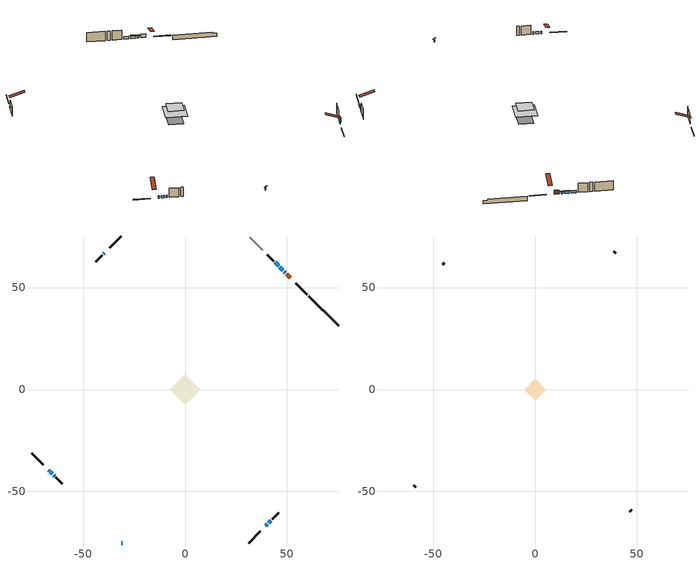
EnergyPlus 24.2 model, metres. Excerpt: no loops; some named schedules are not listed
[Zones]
conditioned space
 floor adiabatic (AdiabaticFloorConstruction): -7.46,0 0,7.46 7.46,0 0,-7.46 z3.5
 floor foundation (Slab1 construction): -5.1,0 0,5.1 5.1,0 0,-5.1 z-1.3
 wall outside (RimJoist1 construction): 31.17,-75.25 36.84,-69.58 / -75.25,-31.17 -69.58,-36.84 / -31.17,75.25 -36.84,69.58 / 59.94,46.48 54.26,52.16 z1.06:1.36
 wall outside (AdiabaticWallConstruction 1): 51.6,54.82 49.86,56.56 z1.06:3.09
 wall outside (AdiabaticWallConstruction): 49.21,57.21 48.67,57.75 z1.06:2.13; -39.51,66.91 -39.93,66.49 / -66.91,-39.51 -66.65,-39.77 / 39.51,-66.91 40.37,-66.05 / -66,-40.42 -65.01,-41.41 / -64.35,-42.07 -63.95,-42.47 / 45.84,60.58 44.13,62.29 z1.06:2.28; 48.01,58.41 46.5,59.92 z1.06:2.36; 41.03,-65.39 42.11,-64.31 z1.06:2.2; -31.17,-75.25 -30.63,-75.25 z1.06:2.08
 wall outside (Wall1 construction): 42.77,-63.65 45.91,-60.51 / -63.29,-43.13 -60.15,-46.27 / -40.59,65.83 -43.73,62.69 / 43.47,62.95 40.32,66.1 z1.06:5.94
 wall foundation (FoundationWall1 construction): 60.59,45.83,-1.3 60.59,45.83,1.06 73.78,32.64,1.06 73.78,32.64,0.5 75.25,31.17,0.5 75.25,31.17,-1.3
 wall adiabatic (Wall4 construction): 38.07,68.35 31.83,74.59 z1.06:5.94
 window (WindowConstruction): 49.21,57.21 48.67,57.75 z1.06:2.13
 window (WindowConstruction 8): -39.51,66.91 -39.93,66.49 z1.06:2.28
 window (WindowConstruction 9): -66.91,-39.51 -66.65,-39.77 z1.06:2.28
 window (WindowConstruction 1): 48.01,58.41 46.5,59.92 z1.06:2.36
 window (WindowConstruction 2): 39.51,-66.91 40.37,-66.05 z1.06:2.28
 window (WindowConstruction 3): 41.03,-65.39 42.11,-64.31 z1.06:2.2
 window (WindowConstruction 6): -66,-40.42 -65.01,-41.41 z1.06:2.28
 window (WindowConstruction 7): -31.17,-75.25 -30.64,-75.25 z1.06:2.07
 window (WindowConstruction 4): -64.35,-42.07 -63.95,-42.47 z1.06:2.28
 window (WindowConstruction 5): 45.84,60.58 44.13,62.29 z1.06:2.28
 door (Door): 51.6,54.82 49.86,56.56 z1.06:3.09
 ceiling adiabatic (AdiabaticFloorConstruction): 0,-7.46 7.46,0 0,7.46 -7.46,0 z3.5
attic - vented
 floor to conditioned space (Floor1 construction Reversed): -5.27,0 0,5.27 5.27,0 0,-5.27 z5.94
 wall outside (Wall3 construction): 46.57,-59.85 47.51,-58.91 / -59.49,-46.93 -58.55,-47.88 / -44.39,62.03 -45.33,61.09 / 39.67,66.75 38.72,67.7 z1.06:5.94
 roof outside (Roof1 construction): 38.85,-67.57,5.94 33.72,-62.43,8.36 32.37,-63.78,8.36 37.5,-68.92,5.94; -67.57,-38.85,5.94 -62.43,-33.72,8.36 -63.78,-32.37,8.36 -68.92,-37.5,5.94; -38.85,67.57,5.94 -33.72,62.43,8.36 -32.37,63.78,8.36 -37.5,68.92,5.94; 52.25,54.17,5.94 47.12,49.03,8.36 48.47,47.68,8.36 53.61,52.81,5.94
shading: 48.5,57.92 49.37,57.05 49.76,57.45 48.9,58.31 z2.36; 46.34,60.08 48.17,58.25 48.5,58.57 46.66,60.41 z2.58; 40.59,-65.84 39.3,-67.12 39.63,-67.44 40.91,-66.16 z2.58; 42.32,-64.1 40.82,-65.6 41.15,-65.93 42.65,-64.43 z2.5; -29.88,-75.25 -31.93,-75.25 -31.93,-75.55 -29.88,-75.55 z2.83
[Building]
Building 1: Terrain=Suburbs
[Site:Location]
Montreal Mirabel Intl AP_QC: Latitude {deg}=45.68; Longitude {deg}=-74.03; Time Zone {hr}=-5; Elevation {m}=82; Keep Site Location Information=Yes
[Site:GroundTemperature:Shallow]
0.642858, -1.75623, -1.94836, -0.80987, 3.76054, 8.30966, 12.2535, 14.7518, 14.9641, 12.9321, 9.08883, 4.67926
[Site:WaterMainsTemperature]
Calculation Method=Schedule; Temperature Schedule=mains temperature schedule
[Material] Roughness=Rough; Thermal Absorptance=0.9
Name | Thickness {m} | Conductivity {W/m-K} | Density {kg/m3} | Specific Heat {J/kg-K} | Solar Absorptance | Visible Absorptance
asphalt or fiberglass shingles | 0.00635 | 0.162714 | 1121.4 | 1465.45 | 0.4 | 0.4
ceiling loosefill ins | 0.169333 | 0.0480833 | 16.02 | 1046.75 | 0.7 | 0.7
ceiling stud and cavity | 0.1397 | 0.333346 | 65.682 | 1177.47 | 0.7 | 0.7
concrete 4.0 in. | 0.1016 | 1.803125 | 2242.8 | 837.4 | 0.7 | 0.7
concrete 8.0 in. | 0.2032 | 1.803125 | 2242.8 | 837.4 | 0.7 | 0.7
door material | 0.04445 | 0.053851 | 512.64 | 1214.23 | 0.7 | 0.7
exterior vertical ins | 0.0369022 | 0.029427 | 32.04 | 1214.23 | 0.7 | 0.7
floor covering | 0.0127 | 0.0433444 | 54.468 | 1339.84 | 0.6 | 0.6
floor rigid ins; wall rigid ins 2 | 0.512978 | 0.029427 | 32.04 | 1214.23 | 0.7 | 0.7
floor stud and cavity | 0.1397 | 1.75129 | 37.0049 | 1207.88 | 0.7 | 0.7
furniture material conditioned space 1 | 0.1524 | 0.115458 | 640.8 | 1214.23 | 0.6 | 0.6
gypsum board | 0.0127 | 0.160291 | 801 | 837.4 | 0.6 | 0.6
gypsum board 1 | 0.0127 | 0.160291 | 801 | 837.4 | 0.7 | 0.7
osb sheathing 0.5 in. | 0.0127 | 0.115458 | 512.64 | 1214.23 | 0.7 | 0.7
osb sheathing 0.75 in. | 0.01905 | 0.115458 | 512.64 | 1214.23 | 0.7 | 0.7
osb sheathing 2.0 in. | 0.0508 | 0.115458 | 512.64 | 1214.23 | 0.7 | 0.7
rim joist rigid ins; wall rigid ins | 0.051816 | 0.029427 | 32.04 | 1214.23 | 0.7 | 0.7
rim joist stud and cavity | 0.0508 | 0.258559 | 125.044 | 1163.47 | 0.6 | 0.6
wall rigid ins 1 | 0.051816 | 0.029427 | 32.04 | 1214.23 | 0.4 | 0.4
wall stud and cavity | 0.1397 | 0.127146 | 139.0536 | 1170.24 | 0.7 | 0.7
wall stud and cavity 1 | 0.0889 | 6.1454 | 50.32683 | 1063.81 | 0.6 | 0.6
wall stud and cavity 2 | 0.1397 | 0.110724 | 139.0536 | 1170.24 | 0.7 | 0.7
wall stud and cavity 3 | 0.0889 | 0.380278 | 52.3479 | 1209.89 | 0.7 | 0.7
wall stud and cavity 4 | 0.0889 | 0.391764 | 83.0341 | 1211.67 | 0.7 | 0.7
wood siding | 0.0254 | 0.102417 | 544.68 | 1172.36 | 0.4 | 0.4
wood siding 1 | 0.00254 | 0.102417 | 544.68 | 1172.36 | 0.4 | 0.4
wood siding 2; wood siding 3; wood siding 4 | 0.0254 | 0.102417 | 544.68 | 1172.36 | 0.7 | 0.7
[WindowMaterial:SimpleGlazingSystem]
Name | U-Factor {W/m2-K} | Solar Heat Gain Coefficient
WindowMaterial | 2.77314 | 0.51
WindowMaterial 1 | 2.7913 | 0.62
WindowMaterial 2 | 2.78449 | 0.56
WindowMaterial 3 | 2.78619 | 0.58
WindowMaterial 4 | 2.76973 | 0.49
WindowMaterial 5 | 2.79244 | 0.62
WindowMaterial 6 | 2.76462 | 0.62
WindowMaterial 7 | 2.7561 | 0.6
WindowMaterial 8 | 2.765186 | 0.47
WindowMaterial 9 | 2.75497 | 0.43
[Construction]
AdiabaticFloorConstruction: floor stud and cavity, floor rigid ins, osb sheathing 0.75 in., floor covering
AdiabaticWallConstruction: wood siding 3, wall rigid ins 2, wall stud and cavity 3, gypsum board
AdiabaticWallConstruction 1: wood siding 4, wall rigid ins 2, wall stud and cavity 3, gypsum board
Door: door material
Floor1 construction Reversed: gypsum board, ceiling stud and cavity, ceiling loosefill ins
FoundationWall1 construction: concrete 8.0 in., gypsum board 1
furniture construction conditioned space 1: furniture material conditioned space 1
PartitionWallConstruction: gypsum board, wall stud and cavity 4, gypsum board
RimJoist1 construction: wood siding 2, rim joist rigid ins, osb sheathing 2.0 in., rim joist stud and cavity
Roof1 construction: asphalt or fiberglass shingles
Slab1 construction: concrete 4.0 in.
Wall1 construction: wood siding, wall rigid ins, osb sheathing 0.5 in., wall stud and cavity, gypsum board
Wall3 construction: wood siding 1, wall stud and cavity 1
Wall4 construction: wall rigid ins 1, osb sheathing 0.5 in., wall stud and cavity 2, gypsum board
WindowConstruction: WindowMaterial
WindowConstruction 1: WindowMaterial 1
WindowConstruction 2: WindowMaterial 2
WindowConstruction 3: WindowMaterial 3
WindowConstruction 4: WindowMaterial 4
WindowConstruction 5: WindowMaterial 5
WindowConstruction 6: WindowMaterial 6
WindowConstruction 7: WindowMaterial 7
WindowConstruction 8: WindowMaterial 8
WindowConstruction 9: WindowMaterial 9
[Zone] Multiplier=1; Part of Total Floor Area=Yes
Name | Volume {m3}
attic - vented | 21.8564
conditioned space | 418.9
[Space]
Name | Zone | Volume {m3}
attic - vented 1 | attic - vented | 21.8564
conditioned space 1 | conditioned space | 418.9
[ZoneInfiltration:EffectiveLeakageArea]
infil attic - vented 1: Zone or Space=attic - vented 1; Schedule=Always On Discrete; Effective Air Leakage Area {cm2}=2566.62; Stack Coefficient=0.000507484; Wind Coefficient=1.52206e-05
[ZoneMixing]
whole house fan mix: Zone or Space=attic - vented; Schedule=Always On Continuous; Design Flow Rate Calculation Method=Flow/Zone; Design Flow Rate {m3/s}=0; Source Zone or Space=conditioned space
[SurfaceProperty:ExposedFoundationPerimeter]
Slab1: Exposed Perimeter Calculation Method=TotalExposedPerimeter; Total Exposed Perimeter {m}=20.726
[InternalMass] Zone or ZoneList=conditioned space; Space or SpaceList=conditioned space 1
Name | Construction | Surface Area {m2}
furniture mass conditioned space 1 | furniture construction conditioned space 1 | 65.2921
partition wall mass | PartitionWallConstruction | 163.23
[Lights]
interior lighting: Zone or ZoneList or Space or SpaceList=conditioned space 1; Schedule=interior lighting schedule; Design Level Calculation Method=LightingLevel; Lighting Level {W}=343.2; Return Air Fraction=0; Fraction Radiant=0.6; Fraction Visible=0.2; Fraction Replaceable=1
[People]
occupants: Zone or ZoneList or Space or SpaceList=conditioned space 1; Number of People Schedule=occupants schedule; Number of People Calculation Method=People; Number of People=3; Fraction Radiant=0.314171; Sensible Heat Fraction=0.56303; Activity Level Schedule=occupants activity schedule; Carbon Dioxide Generation Rate {m3/s-W}=0; Enable ASHRAE 55 Comfort Warnings=No; Mean Radiant Temperature Calculation Type=EnclosureAveraged
[ElectricEquipment] Zone or ZoneList or Space or SpaceList=conditioned space 1; Design Level Calculation Method=EquipmentLevel
Name | Schedule | Design Level {W} | Fraction Latent | Fraction Radiant | Fraction Lost
clothes dryer | clothes dryer schedule | 140.772 | 0.015 | 0.081 | 0.85
clothes washer | clothes washer schedule | 32.1985 | 0.03 | 0.162 | 0.7
cooking range | cooking range schedule | 208.969 | 0.08 | 0.432 | 0.2
dishwasher | dishwasher schedule | 66.8632 | 0.3 | 0.18 | 0.4
fridge | fridge schedule | 72.9452 | 0 | 0.6 | 0
mech vent bath fan 0 | mech vent bath fan 0 schedule | 50.2 | 0 | 0 | 1
mech vent bath fan 1 | mech vent bath fan 1 schedule | 50.2 | 0 | 0 | 1
mech vent house fan | mech vent house fan schedule | 0 | 0 | 0 | 1
mech vent house fan cfis | mech vent house fan cfis schedule | 0 | 0 | 0 | 0
mech vent range fan 0 | mech vent range fan 0 schedule | 57 | 0 | 0 | 1
misc plug loads | misc plug loads schedule | 494.7 | 0.045 | 0.513 | 0.1
whole house fan | Always On Discrete | 0 | 0 | 0 | 1
[OtherEquipment] Zone or ZoneList or Space or SpaceList=conditioned space 1; Design Level Calculation Method=EquipmentLevel
Name | Fuel Type | Schedule | Design Level {W} | Fraction Latent | Fraction Radiant | Fraction Lost
clothes dryer 1 | Electricity | clothes dryer schedule | 0 | 0.015 | 0.081 | 0.85
cooking range 1 | Electricity | cooking range schedule | 0 | 0.08 | 0.432 | 0.2
general water use latent | None | general water use schedule | 59.3978 | 1 | 0 | 0
general water use sensible | None | general water use schedule | -58.539 | 0 | 0.6 | 0
mech vent house fan latent load | None | Always On Discrete | 0 | 1 | 0 | 0
mech vent house fan sensible load | None | Always On Discrete | 0 | 0 | 0 | 0
water heater energy adjustment1 | Electricity | Always On Discrete | 0.01 | 0 | 0 | 1
[ZoneInfiltration:DesignFlowRate] Zone or ZoneList or Space or SpaceList=conditioned space 1; Schedule=Always On Discrete; Design Flow Rate Calculation Method=Flow/Zone; Design Flow Rate {m3/s}=0
infil flow; natural vent flow; whole house fan flow
[ZoneControl:Thermostat]
conditioned space Thermostat: Zone or ZoneList=conditioned space; Control Type Schedule=conditioned space Thermostat Schedule; Control 1=conditioned space temperature setpoint; Temperature Difference Between Cutout And Setpoint {deltaC}=0
[ZoneHVAC:Baseboard:Convective:Electric]
electric baseboard: Availability Schedule=Always On Discrete; Heating Design Capacity {W}=8727.07; Efficiency=1
[Zone equipment]
conditioned space: electric baseboard
[Foundation:Kiva]
Foundation Kiva 1: Initial Indoor Air Temperature {C}=18; Wall Height Above Grade {m}=1.06; Wall Depth Below Slab {m}=0.2032; Custom Block Material Name 1=exterior vertical ins; Custom Block Depth 1 {m}=2.36001; Custom Block X Position 1 {m}=0.2159; Custom Block Z Position 1 {m}=0
[Foundation:Kiva:Settings]
Soil Conductivity {W/m-K}=0.849921; Soil Density {kg/m3}=1842.3; Soil Specific Heat {J/kg-K}=418.7; Ground Solar Absorptivity=0.9; Ground Thermal Absorptivity=0.9; Ground Surface Roughness {m}=0.03; Far-Field Width {m}=40; Deep-Ground Boundary Condition=ZeroFlux; Deep-Ground Depth {m}=40; Minimum Cell Dimension {m}=0.2; Maximum Cell Growth Coefficient=3; Simulation Timestep=Timestep
[Exterior:Lights]
exterior lighting: Schedule=exterior lighting schedule; Design Level {W}=75.6
[EnergyManagementSystem:GlobalVariable]
infil_program_Qfan
infil_program_Qinf
natural_vent_program_Qnv
natural_vent_program_Qwhf
[EnergyManagementSystem:Sensor]
Name | Output:Variable or Output:Meter Index Key | Output:Variable or Output:Meter
airflow_gain | infil flow | Infiltration Sensible Heat Gain Energy
airflow_gain_1 | natural vent flow | Infiltration Sensible Heat Gain Energy
airflow_gain_2 | whole house fan flow | Infiltration Sensible Heat Gain Energy
airflow_loss | infil flow | Infiltration Sensible Heat Loss Energy
airflow_loss_1 | natural vent flow | Infiltration Sensible Heat Loss Energy
airflow_loss_2 | whole house fan flow | Infiltration Sensible Heat Loss Energy
clg_load_cond |  | Cooling:EnergyTransfer:Zone:CONDITIONED SPACE
clg_sp_s; clg_sp_s_1 | cooling setpoint | Schedule Value
clothes_dryer_exhaust_0_sch_s | clothes dryer exhaust 0 schedule | Schedule Value
conditioned_space_clg_unmet_s | conditioned space | Zone Cooling Setpoint Not Met Time
conditioned_space_htg_unmet_s | conditioned space | Zone Heating Setpoint Not Met Time
cool_season | cooling season schedule | Schedule Value
fridge_tin_s | conditioned space | Zone Mean Air Temperature
htg_load_cond |  | Heating:EnergyTransfer:Zone:CONDITIONED SPACE
htg_sp_s; htg_sp_s_1 | heating setpoint | Schedule Value
ig_ee_conv | clothes dryer | Electric Equipment Convective Heating Energy
ig_ee_conv_2 | cooking range | Electric Equipment Convective Heating Energy
ig_ee_conv_4 | fridge | Electric Equipment Convective Heating Energy
ig_ee_conv_5 | misc plug loads | Electric Equipment Convective Heating Energy
ig_ee_conv_6 | whole house fan | Electric Equipment Convective Heating Energy
ig_ee_rad | clothes dryer | Electric Equipment Radiant Heating Energy
ig_ee_rad_2 | cooking range | Electric Equipment Radiant Heating Energy
ig_ee_rad_4 | fridge | Electric Equipment Radiant Heating Energy
ig_ee_rad_5 | misc plug loads | Electric Equipment Radiant Heating Energy
ig_ee_rad_6 | whole house fan | Electric Equipment Radiant Heating Energy
ig_lgt_conv | interior lighting | Lights Convective Heating Energy
ig_lgt_rad | interior lighting | Lights Radiant Heating Energy
ig_lgt_vis | interior lighting | Lights Visible Radiation Heating Energy
ig_oe_conv | clothes dryer 1 | Other Equipment Convective Heating Energy
ig_oe_conv_1 | cooking range 1 | Other Equipment Convective Heating Energy
ig_oe_conv_2 | general water use latent | Other Equipment Convective Heating Energy
ig_oe_conv_3 | general water use sensible | Other Equipment Convective Heating Energy
ig_oe_conv_4 | water heater energy adjustment1 | Other Equipment Convective Heating Energy
ig_oe_rad | clothes dryer 1 | Other Equipment Radiant Heating Energy
ig_oe_rad_1 | cooking range 1 | Other Equipment Radiant Heating Energy
ig_oe_rad_2 | general water use latent | Other Equipment Radiant Heating Energy
ig_oe_rad_3 | general water use sensible | Other Equipment Radiant Heating Energy
ig_oe_rad_4 | water heater energy adjustment1 | Other Equipment Radiant Heating Energy
ig_ppl_conv | occupants | People Convective Heating Energy
ig_ppl_rad | occupants | People Radiant Heating Energy
im_conv | furniture mass conditioned space 1 | Surface Inside Face Convection Heat Gain Energy
im_conv_1 | partition wall mass | Surface Inside Face Convection Heat Gain Energy
im_ig | furniture mass conditioned space 1 | Surface Inside Face Internal Gains Radiation Heat Gain Energy
im_ig_1 | partition wall mass | Surface Inside Face Internal Gains Radiation Heat Gain Energy
im_lgt | furniture mass conditioned space 1 | Surface Inside Face Lights Radiation Heat Gain Energy
im_lgt_1 | partition wall mass | Surface Inside Face Lights Radiation Heat Gain Energy
im_sol | furniture mass conditioned space 1 | Surface Inside Face Solar Radiation Heat Gain Energy
im_sol_1 | partition wall mass | Surface Inside Face Solar Radiation Heat Gain Energy
im_surf | furniture mass conditioned space 1 | Surface Inside Face Net Surface Thermal Radiation Heat Gain Energy
im_surf_1 | partition wall mass | Surface Inside Face Net Surface Thermal Radiation Heat Gain Energy
mech_vent_bath_fan_0_sch_s | mech vent bath fan 0 schedule | Schedule Value
mech_vent_bath_fan_1_sch_s | mech vent bath fan 1 schedule | Schedule Value
mech_vent_range_fan_0_sch_s | mech vent range fan 0 schedule | Schedule Value
mv_conv | mech vent bath fan 0 | Electric Equipment Convective Heating Energy
mv_conv_1 | mech vent bath fan 1 | Electric Equipment Convective Heating Energy
mv_conv_2 | mech vent house fan | Electric Equipment Convective Heating Energy
mv_conv_3 | mech vent house fan cfis | Electric Equipment Convective Heating Energy
mv_conv_4 | mech vent range fan 0 | Electric Equipment Convective Heating Energy
mv_conv_5 | mech vent house fan latent load | Other Equipment Convective Heating Energy
mv_conv_6 | mech vent house fan sensible load | Other Equipment Convective Heating Energy
mv_rad | mech vent bath fan 0 | Electric Equipment Radiant Heating Energy
mv_rad_1 | mech vent bath fan 1 | Electric Equipment Radiant Heating Energy
mv_rad_2 | mech vent house fan | Electric Equipment Radiant Heating Energy
mv_rad_3 | mech vent house fan cfis | Electric Equipment Radiant Heating Energy
mv_rad_4 | mech vent range fan 0 | Electric Equipment Radiant Heating Energy
mv_rad_5 | mech vent house fan latent load | Other Equipment Radiant Heating Energy
mv_rad_6 | mech vent house fan sensible load | Other Equipment Radiant Heating Energy
natural_vent_s | natural vent schedule | Schedule Value
out_pb_s |  | Site Outdoor Air Barometric Pressure
out_wt_s |  | Site Outdoor Air Humidity Ratio
site_vw_s |  | Site Wind Speed
ss_back_out | Window1 | Surface Window Shortwave from Zone Back Out Window Heat Transfer Rate
ss_back_out_1 | Window10 | Surface Window Shortwave from Zone Back Out Window Heat Transfer Rate
ss_back_out_2 | Window11 | Surface Window Shortwave from Zone Back Out Window Heat Transfer Rate
ss_back_out_3 | Window2 | Surface Window Shortwave from Zone Back Out Window Heat Transfer Rate
ss_back_out_4 | Window3 | Surface Window Shortwave from Zone Back Out Window Heat Transfer Rate
ss_back_out_5 | Window4 | Surface Window Shortwave from Zone Back Out Window Heat Transfer Rate
ss_back_out_6 | Window5 | Surface Window Shortwave from Zone Back Out Window Heat Transfer Rate
ss_back_out_7 | Window7 | Surface Window Shortwave from Zone Back Out Window Heat Transfer Rate
ss_back_out_8 | Window8 | Surface Window Shortwave from Zone Back Out Window Heat Transfer Rate
ss_back_out_9 | Window9 | Surface Window Shortwave from Zone Back Out Window Heat Transfer Rate
ss_conv | Door1 | Surface Inside Face Convection Heat Gain Energy
ss_conv_1 | Window1 | Surface Inside Face Convection Heat Gain Energy
ss_conv_10 | Window9 | Surface Inside Face Convection Heat Gain Energy
ss_conv_2 | Window10 | Surface Inside Face Convection Heat Gain Energy
ss_conv_3 | Window11 | Surface Inside Face Convection Heat Gain Energy
ss_conv_4 | Window2 | Surface Inside Face Convection Heat Gain Energy
ss_conv_5 | Window3 | Surface Inside Face Convection Heat Gain Energy
ss_conv_6 | Window4 | Surface Inside Face Convection Heat Gain Energy
ss_conv_7 | Window5 | Surface Inside Face Convection Heat Gain Energy
ss_conv_8 | Window7 | Surface Inside Face Convection Heat Gain Energy
ss_conv_9 | Window8 | Surface Inside Face Convection Heat Gain Energy
ss_ig | Door1 | Surface Inside Face Internal Gains Radiation Heat Gain Energy
ss_ig_1 | Window1 | Surface Inside Face Internal Gains Radiation Heat Gain Energy
ss_ig_10 | Window9 | Surface Inside Face Internal Gains Radiation Heat Gain Energy
ss_ig_2 | Window10 | Surface Inside Face Internal Gains Radiation Heat Gain Energy
ss_ig_3 | Window11 | Surface Inside Face Internal Gains Radiation Heat Gain Energy
ss_ig_4 | Window2 | Surface Inside Face Internal Gains Radiation Heat Gain Energy
ss_ig_5 | Window3 | Surface Inside Face Internal Gains Radiation Heat Gain Energy
ss_ig_6 | Window4 | Surface Inside Face Internal Gains Radiation Heat Gain Energy
ss_ig_7 | Window5 | Surface Inside Face Internal Gains Radiation Heat Gain Energy
ss_ig_8 | Window7 | Surface Inside Face Internal Gains Radiation Heat Gain Energy
ss_ig_9 | Window8 | Surface Inside Face Internal Gains Radiation Heat Gain Energy
ss_lgt | Door1 | Surface Inside Face Lights Radiation Heat Gain Energy
ss_sol | Door1 | Surface Inside Face Solar Radiation Heat Gain Energy
ss_surf | Door1 | Surface Inside Face Net Surface Thermal Radiation Heat Gain Energy
ss_surf_1 | Window1 | Surface Inside Face Net Surface Thermal Radiation Heat Gain Energy
ss_surf_10 | Window9 | Surface Inside Face Net Surface Thermal Radiation Heat Gain Energy
ss_surf_2 | Window10 | Surface Inside Face Net Surface Thermal Radiation Heat Gain Energy
ss_surf_3 | Window11 | Surface Inside Face Net Surface Thermal Radiation Heat Gain Energy
ss_surf_4 | Window2 | Surface Inside Face Net Surface Thermal Radiation Heat Gain Energy
ss_surf_5 | Window3 | Surface Inside Face Net Surface Thermal Radiation Heat Gain Energy
ss_surf_6 | Window4 | Surface Inside Face Net Surface Thermal Radiation Heat Gain Energy
ss_surf_7 | Window5 | Surface Inside Face Net Surface Thermal Radiation Heat Gain Energy
ss_surf_8 | Window7 | Surface Inside Face Net Surface Thermal Radiation Heat Gain Energy
ss_surf_9 | Window8 | Surface Inside Face Net Surface Thermal Radiation Heat Gain Energy
ss_trans_in | Window1 | Surface Window Transmitted Solar Radiation Rate
ss_trans_in_1 | Window10 | Surface Window Transmitted Solar Radiation Rate
ss_trans_in_2 | Window11 | Surface Window Transmitted Solar Radiation Rate
ss_trans_in_3 | Window2 | Surface Window Transmitted Solar Radiation Rate
ss_trans_in_4 | Window3 | Surface Window Transmitted Solar Radiation Rate
ss_trans_in_5 | Window4 | Surface Window Transmitted Solar Radiation Rate
ss_trans_in_6 | Window5 | Surface Window Transmitted Solar Radiation Rate
ss_trans_in_7 | Window7 | Surface Window Transmitted Solar Radiation Rate
ss_trans_in_8 | Window8 | Surface Window Transmitted Solar Radiation Rate
ss_trans_in_9 | Window9 | Surface Window Transmitted Solar Radiation Rate
ss_trans_out | Window1 | Surface Inside Face Initial Transmitted Diffuse Transmitted Out Window Solar Radiation Rate
ss_trans_out_1 | Window10 | Surface Inside Face Initial Transmitted Diffuse Transmitted Out Window Solar Radiation Rate
ss_trans_out_2 | Window11 | Surface Inside Face Initial Transmitted Diffuse Transmitted Out Window Solar Radiation Rate
ss_trans_out_3 | Window2 | Surface Inside Face Initial Transmitted Diffuse Transmitted Out Window Solar Radiation Rate
ss_trans_out_4 | Window3 | Surface Inside Face Initial Transmitted Diffuse Transmitted Out Window Solar Radiation Rate
ss_trans_out_5 | Window4 | Surface Inside Face Initial Transmitted Diffuse Transmitted Out Window Solar Radiation Rate
ss_trans_out_6 | Window5 | Surface Inside Face Initial Transmitted Diffuse Transmitted Out Window Solar Radiation Rate
ss_trans_out_7 | Window7 | Surface Inside Face Initial Transmitted Diffuse Transmitted Out Window Solar Radiation Rate
ss_trans_out_8 | Window8 | Surface Inside Face Initial Transmitted Diffuse Transmitted Out Window Solar Radiation Rate
ss_trans_out_9 | Window9 | Surface Inside Face Initial Transmitted Diffuse Transmitted Out Window Solar Radiation Rate
s_conv | Floor1 | Surface Inside Face Convection Heat Gain Energy
s_conv_1 | FoundationWall1 | Surface Inside Face Convection Heat Gain Energy
s_conv_10 | Wall1:225 | Surface Inside Face Convection Heat Gain Energy
s_conv_11 | Wall1:315 | Surface Inside Face Convection Heat Gain Energy
s_conv_12 | Wall1:45 | Surface Inside Face Convection Heat Gain Energy
s_conv_13 | Wall4 | Surface Inside Face Convection Heat Gain Energy
s_conv_2 | inferred conditioned ceiling | Surface Inside Face Convection Heat Gain Energy
s_conv_3 | inferred conditioned floor | Surface Inside Face Convection Heat Gain Energy
s_conv_4 | RimJoist1:135 | Surface Inside Face Convection Heat Gain Energy
s_conv_5 | RimJoist1:225 | Surface Inside Face Convection Heat Gain Energy
s_conv_6 | RimJoist1:315 | Surface Inside Face Convection Heat Gain Energy
s_conv_7 | RimJoist1:45 | Surface Inside Face Convection Heat Gain Energy
s_conv_8 | Slab1 | Surface Inside Face Convection Heat Gain Energy
s_conv_9 | Wall1:135 | Surface Inside Face Convection Heat Gain Energy
s_ig | Floor1 | Surface Inside Face Internal Gains Radiation Heat Gain Energy
s_ig_1 | FoundationWall1 | Surface Inside Face Internal Gains Radiation Heat Gain Energy
s_ig_10 | Wall1:225 | Surface Inside Face Internal Gains Radiation Heat Gain Energy
s_ig_11 | Wall1:315 | Surface Inside Face Internal Gains Radiation Heat Gain Energy
s_ig_12 | Wall1:45 | Surface Inside Face Internal Gains Radiation Heat Gain Energy
s_ig_13 | Wall4 | Surface Inside Face Internal Gains Radiation Heat Gain Energy
s_ig_2 | inferred conditioned ceiling | Surface Inside Face Internal Gains Radiation Heat Gain Energy
s_ig_3 | inferred conditioned floor | Surface Inside Face Internal Gains Radiation Heat Gain Energy
s_ig_4 | RimJoist1:135 | Surface Inside Face Internal Gains Radiation Heat Gain Energy
s_ig_5 | RimJoist1:225 | Surface Inside Face Internal Gains Radiation Heat Gain Energy
